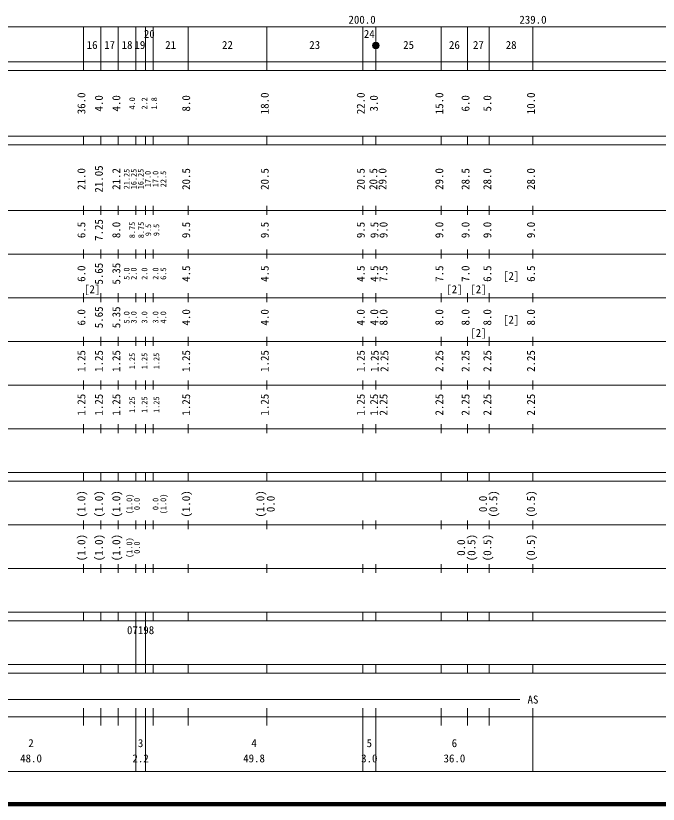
# Model space of a CAD drawing. Units: millimetres on the paper, enlarged 1000 times. Extents: x 40000 to 680000, y 20000 to 380000.
# Drawn here: x 188502 to 335699, y 20000 to 200558 of the extents above; entities that cross this region are included whole.
import ezdxf
from ezdxf.enums import TextEntityAlignment as Align

# ---------------------------------------------------------------- set-up
doc = ezdxf.new("R2010")
doc.units = ezdxf.units.MM
doc.header["$LTSCALE"] = 1000
doc.header["$PDMODE"] = 32
doc.header["$PDSIZE"] = 500
doc.layers.add('M-TTL', color=2, linetype='Continuous', lineweight=140)
doc.layers.add('M-TTL-BAND', color=7, linetype='Continuous', lineweight=13)
doc.styles.add('ＭＳ ゴシック', font='')
doc.styles.get('ＭＳ ゴシック').set_extended_font_data('MS Gothic')

msp = doc.modelspace()

# ---------------------------------------------------------------- linework, layer by layer
at = {"layer": 'M-TTL'}
msp.add_line((40000, 20000), (680000, 20000), dxfattribs=at)
at = {"layer": 'M-TTL-BAND'}
for p, q in [((68000, 198000), (579000, 198000)), ((204000, 188000), (204000, 198000)), ((208000, 188000), (208000, 198000)), ((212000, 188000), (212000, 198000)), ((216000, 188000), (216000, 198000)), ((218200, 188000), (218200, 198000)), ((220000, 188000), (220000, 198000)), ((228000, 188000), (228000, 198000)), ((246000, 188000), (246000, 198000)), ((268000, 188000), (268000, 198000)), ((271000, 188000), (271000, 198000)), ((286000, 188000), (286000, 198000)), ((292000, 188000), (292000, 198000)), ((297000, 188000), (297000, 198000)), ((307000, 188000), (307000, 198000)), ((40000, 190000), (579000, 190000)), ((40000, 188000), (579000, 188000)), ((40000, 173000), (579000, 173000)), ((204000, 171000), (204000, 173000)), ((208000, 171000), (208000, 173000)), ((212000, 171000), (212000, 173000)), ((216000, 171000), (216000, 173000)), ((218200, 171000), (218200, 173000)), ((220000, 171000), (220000, 173000)), ((228000, 171000), (228000, 173000)), ((246000, 171000), (246000, 173000)), ((268000, 171000), (268000, 173000)), ((271000, 171000), (271000, 173000)), ((286000, 171000), (286000, 173000)), ((292000, 171000), (292000, 173000)), ((297000, 171000), (297000, 173000)), ((307000, 171000), (307000, 173000)), ((40000, 171000), (579000, 171000)), ((40000, 156000), (579000, 156000)), ((204000, 155000), (204000, 157000)), ((208000, 155000), (208000, 157000)), ((212000, 155000), (212000, 157000)), ((216000, 155000), (216000, 157000)), ((218200, 155000), (218200, 157000)), ((220000, 155000), (220000, 157000)), ((228000, 155000), (228000, 157000)), ((246000, 155000), (246000, 157000)), ((268000, 155000), (268000, 157000)), ((271000, 155000), (271000, 157000)), ((286000, 155000), (286000, 157000)), ((292000, 155000), (292000, 157000)), ((297000, 155000), (297000, 157000)), ((307000, 155000), (307000, 157000)), ((204000, 145000), (204000, 147000)), ((208000, 145000), (208000, 147000)), ((212000, 145000), (212000, 147000)), ((216000, 145000), (216000, 147000)), ((218200, 145000), (218200, 147000)), ((220000, 145000), (220000, 147000)), ((228000, 145000), (228000, 147000)), ((246000, 145000), (246000, 147000)), ((268000, 145000), (268000, 147000)), ((271000, 145000), (271000, 147000)), ((286000, 145000), (286000, 147000)), ((292000, 145000), (292000, 147000)), ((297000, 145000), (297000, 147000)), ((307000, 145000), (307000, 147000)), ((46000, 146000), (579000, 146000)), ((52000, 136000), (579000, 136000)), ((204000, 135000), (204000, 137000)), ((208000, 135000), (208000, 137000)), ((212000, 135000), (212000, 137000)), ((216000, 135000), (216000, 137000)), ((218200, 135000), (218200, 137000)), ((220000, 135000), (220000, 137000)), ((228000, 135000), (228000, 137000)), ((246000, 135000), (246000, 137000)), ((268000, 135000), (268000, 137000)), ((271000, 135000), (271000, 137000)), ((286000, 135000), (286000, 137000)), ((292000, 135000), (292000, 137000)), ((297000, 135000), (297000, 137000)), ((307000, 135000), (307000, 137000)), ((204000, 125000), (204000, 127000)), ((208000, 125000), (208000, 127000)), ((212000, 125000), (212000, 127000)), ((216000, 125000), (216000, 127000)), ((218200, 125000), (218200, 127000)), ((220000, 125000), (220000, 127000)), ((228000, 125000), (228000, 127000)), ((246000, 125000), (246000, 127000)), ((268000, 125000), (268000, 127000)), ((271000, 125000), (271000, 127000)), ((286000, 125000), (286000, 127000)), ((292000, 125000), (292000, 127000)), ((297000, 125000), (297000, 127000)), ((307000, 125000), (307000, 127000)), ((46000, 126000), (579000, 126000)), ((52000, 116000), (579000, 116000)), ((204000, 115000), (204000, 117000)), ((208000, 115000), (208000, 117000)), ((212000, 115000), (212000, 117000)), ((216000, 115000), (216000, 117000)), ((218200, 115000), (218200, 117000)), ((220000, 115000), (220000, 117000)), ((228000, 115000), (228000, 117000)), ((246000, 115000), (246000, 117000)), ((268000, 115000), (268000, 117000)), ((271000, 115000), (271000, 117000)), ((286000, 115000), (286000, 117000)), ((292000, 115000), (292000, 117000)), ((297000, 115000), (297000, 117000)), ((307000, 115000), (307000, 117000)), ((204000, 105000), (204000, 107000)), ((208000, 105000), (208000, 107000)), ((212000, 105000), (212000, 107000)), ((216000, 105000), (216000, 107000)), ((218200, 105000), (218200, 107000)), ((220000, 105000), (220000, 107000)), ((228000, 105000), (228000, 107000)), ((246000, 105000), (246000, 107000)), ((268000, 105000), (268000, 107000)), ((271000, 105000), (271000, 107000)), ((286000, 105000), (286000, 107000)), ((292000, 105000), (292000, 107000)), ((297000, 105000), (297000, 107000)), ((307000, 105000), (307000, 107000)), ((46000, 106000), (579000, 106000)), ((40000, 96000), (579000, 96000)), ((204000, 94000), (204000, 96000)), ((208000, 94000), (208000, 96000)), ((212000, 94000), (212000, 96000)), ((216000, 94000), (216000, 96000)), ((218200, 94000), (218200, 96000)), ((220000, 94000), (220000, 96000)), ((228000, 94000), (228000, 96000)), ((246000, 94000), (246000, 96000)), ((268000, 94000), (268000, 96000)), ((271000, 94000), (271000, 96000)), ((286000, 94000), (286000, 96000)), ((292000, 94000), (292000, 96000)), ((297000, 94000), (297000, 96000)), ((307000, 94000), (307000, 96000)), ((40000, 94000), (579000, 94000)), ((204000, 83000), (204000, 85000)), ((208000, 83000), (208000, 85000)), ((212000, 83000), (212000, 85000)), ((216000, 83000), (216000, 85000)), ((218200, 83000), (218200, 85000)), ((220000, 83000), (220000, 85000)), ((228000, 83000), (228000, 85000)), ((246000, 83000), (246000, 85000)), ((268000, 83000), (268000, 85000)), ((271000, 83000), (271000, 85000)), ((286000, 83000), (286000, 85000)), ((292000, 83000), (292000, 85000)), ((297000, 83000), (297000, 85000)), ((307000, 83000), (307000, 85000)), ((49000, 84000), (579000, 84000)), ((204000, 73000), (204000, 75000)), ((208000, 73000), (208000, 75000)), ((212000, 73000), (212000, 75000)), ((216000, 73000), (216000, 75000)), ((218200, 73000), (218200, 75000)), ((220000, 73000), (220000, 75000)), ((228000, 73000), (228000, 75000)), ((246000, 73000), (246000, 75000)), ((268000, 73000), (268000, 75000)), ((271000, 73000), (271000, 75000)), ((286000, 73000), (286000, 75000)), ((292000, 73000), (292000, 75000)), ((297000, 73000), (297000, 75000)), ((307000, 73000), (307000, 75000)), ((40000, 74000), (579000, 74000)), ((40000, 64000), (579000, 64000)), ((204000, 62000), (204000, 64000)), ((208000, 62000), (208000, 64000)), ((212000, 62000), (212000, 64000)), ((216000, 62000), (216000, 64000)), ((218200, 62000), (218200, 64000)), ((220000, 62000), (220000, 64000)), ((228000, 62000), (228000, 64000)), ((246000, 62000), (246000, 64000)), ((268000, 62000), (268000, 64000)), ((271000, 62000), (271000, 64000)), ((286000, 62000), (286000, 64000)), ((292000, 62000), (292000, 64000)), ((297000, 62000), (297000, 64000)), ((307000, 62000), (307000, 64000)), ((40000, 62000), (579000, 62000)), ((216000, 52000), (216000, 62000)), ((218200, 52000), (218200, 62000)), ((40000, 52000), (579000, 52000)), ((204000, 50000), (204000, 52000)), ((208000, 50000), (208000, 52000)), ((212000, 50000), (212000, 52000)), ((216000, 50000), (216000, 52000)), ((218200, 50000), (218200, 52000)), ((220000, 50000), (220000, 52000)), ((228000, 50000), (228000, 52000)), ((246000, 50000), (246000, 52000)), ((268000, 50000), (268000, 52000)), ((271000, 50000), (271000, 52000)), ((286000, 50000), (286000, 52000)), ((292000, 50000), (292000, 52000)), ((297000, 50000), (297000, 52000)), ((307000, 50000), (307000, 52000)), ((40000, 50000), (579000, 50000)), ((71000, 44000), (304000, 44000)), ((204000, 38000), (204000, 42000)), ((208000, 38000), (208000, 42000)), ((212000, 38000), (212000, 42000)), ((216000, 27500), (216000, 42000)), ((218200, 27500), (218200, 42000)), ((220000, 38000), (220000, 42000)), ((228000, 38000), (228000, 42000)), ((246000, 38000), (246000, 42000)), ((268000, 27500), (268000, 42000)), ((271000, 27500), (271000, 42000)), ((286000, 38000), (286000, 42000)), ((292000, 38000), (292000, 42000)), ((297000, 38000), (297000, 42000)), ((307000, 27500), (307000, 42000)), ((40000, 40000), (579000, 40000)), ((68000, 27500), (579000, 27500))]:
    msp.add_line(p, q, dxfattribs=at)
for radius in [750, 600, 450, 300, 150, 20]:
    msp.add_circle((271000, 193735), radius, dxfattribs=at)
msp.add_point((271000, 193735), dxfattribs=at)

# ---------------------------------------------------------------- texts
at = {"layer": 'M-TTL-BAND', "style": 'ＭＳ ゴシック'}
for s, p in [('200.0', (267844, 198195)), ('239.0', (307000, 198195)), ('20', (219100, 194928)), ('24', (269500, 194928)), ('16', (206000, 192405)), ('17', (210000, 192405)), ('18', (214000, 192405)), ('19', (216935, 192405)), ('21', (224000, 192405)), ('22', (237000, 192405)), ('23', (257000, 192405)), ('25', (278500, 192405)), ('26', (289000, 192405)), ('27', (294500, 192405)), ('28', (302000, 192405)), ('[2]', (302000, 139500)), ('[2]', (206000, 136462)), ('[2]', (289000, 136462)), ('[2]', (294500, 136462)), ('[2]', (302000, 129500)), ('[2]', (294500, 126462)), ('07198', (217100, 58405)), ('AS', (307000, 42500)), ('2', (192000, 32523)), ('3', (217100, 32523)), ('4', (243100, 32523)), ('5', (269500, 32523)), ('6', (289000, 32523)), ('48.0', (192000, 29033)), ('2.2', (217100, 29033)), ('49.8', (243100, 29033)), ('3.0', (269500, 29033)), ('36.0', (289000, 29033))]:
    msp.add_text(s, height=1833, dxfattribs=at).set_placement(p, align=Align.BOTTOM_CENTER)
for s, height, p in [('36.0', 1833, (205000, 180500)), ('18.0', 1833, (247000, 180500)), ('22.0', 1833, (269000, 180500)), ('15.0', 1833, (287000, 180500)), ('10.0', 1833, (308000, 180500)), ('4.0', 1833, (209000, 180500)), ('4.0', 1833, (213000, 180500)), ('4.0', 1320, (216233, 180500)), ('2.2', 1320, (219041, 180500)), ('1.8', 1320, (221276, 180500)), ('8.0', 1833, (229000, 180500)), ('3.0', 1833, (272000, 180500)), ('6.0', 1833, (293000, 180500)), ('5.0', 1833, (298000, 180500)), ('21.05', 1833, (209000, 163174)), ('21.0', 1833, (205000, 163174)), ('21.2', 1833, (213000, 163174)), ('21.25', 1320, (214955, 163174)), ('16.25', 1320, (216577, 163174)), ('16.25', 1320, (218179, 163174)), ('17.0', 1320, (219806, 163174)), ('17.0', 1320, (221578, 163174)), ('22.5', 1320, (223359, 163174)), ('20.5', 1833, (229000, 163174)), ('20.5', 1833, (247000, 163174)), ('20.5', 1833, (269000, 163174)), ('20.5', 1833, (271879, 163174)), ('29.0', 1833, (273975, 163174)), ('29.0', 1833, (287000, 163174)), ('28.5', 1833, (293000, 163174)), ('28.0', 1833, (298000, 163174)), ('28.0', 1833, (308000, 163174)), ('7.25', 1833, (209000, 151500)), ('6.5', 1833, (205000, 151500)), ('8.0', 1833, (213000, 151500)), ('8.75', 1320, (216233, 151500)), ('8.75', 1320, (218275, 151500)), ('9.5', 1320, (219908, 151500)), ('9.5', 1320, (221765, 151500)), ('9.5', 1833, (229000, 151500)), ('9.5', 1833, (247000, 151500)), ('9.5', 1833, (269000, 151500)), ('9.5', 1833, (272136, 151500)), ('9.0', 1833, (274218, 151500)), ('9.0', 1833, (287000, 151500)), ('9.0', 1833, (293000, 151500)), ('9.0', 1833, (298000, 151500)), ('9.0', 1833, (308000, 151500)), ('6.0', 1833, (205000, 141500)), ('5.65', 1833, (209000, 141500)), ('5.35', 1833, (213000, 141500)), ('5.0', 1320, (214955, 141500)), ('2.0', 1320, (216577, 141500)), ('2.0', 1320, (219037, 141500)), ('2.0', 1320, (221578, 141500)), ('6.5', 1320, (223359, 141500)), ('4.5', 1833, (229000, 141500)), ('4.5', 1833, (247000, 141500)), ('4.5', 1833, (269000, 141500)), ('4.5', 1833, (272108, 141500)), ('7.5', 1833, (274204, 141500)), ('7.5', 1833, (287000, 141500)), ('7.0', 1833, (293000, 141500)), ('6.5', 1833, (298000, 141500)), ('6.5', 1833, (308000, 141500)), ('5.65', 1833, (209000, 131500)), ('5.35', 1833, (213000, 131500)), ('6.0', 1833, (205000, 131500)), ('5.0', 1320, (214955, 131500)), ('3.0', 1320, (216576, 131500)), ('3.0', 1320, (219037, 131500)), ('3.0', 1320, (221578, 131500)), ('4.0', 1320, (223359, 131500)), ('4.0', 1833, (229000, 131500)), ('4.0', 1833, (247000, 131500)), ('4.0', 1833, (269000, 131500)), ('4.0', 1833, (272093, 131500)), ('8.0', 1833, (274211, 131500)), ('8.0', 1833, (287000, 131500)), ('8.0', 1833, (293000, 131500)), ('8.0', 1833, (298000, 131500)), ('8.0', 1833, (308000, 131500)), ('1.25', 1833, (205000, 121500)), ('1.25', 1833, (209000, 121500)), ('1.25', 1833, (213000, 121500)), ('1.25', 1320, (216233, 121500)), ('1.25', 1320, (219037, 121500)), ('1.25', 1320, (221765, 121500)), ('1.25', 1833, (229000, 121500)), ('1.25', 1833, (247000, 121500)), ('1.25', 1833, (269000, 121500)), ('1.25', 1833, (272190, 121500)), ('2.25', 1833, (274415, 121500)), ('2.25', 1833, (287000, 121500)), ('2.25', 1833, (293000, 121500)), ('2.25', 1833, (298000, 121500)), ('2.25', 1833, (308000, 121500)), ('1.25', 1833, (205000, 111500)), ('1.25', 1833, (209000, 111500)), ('1.25', 1833, (213000, 111500)), ('1.25', 1833, (229000, 111500)), ('1.25', 1833, (247000, 111500)), ('1.25', 1833, (269000, 111500)), ('1.25', 1833, (272059, 111500)), ('2.25', 1833, (274208, 111500)), ('2.25', 1833, (287000, 111500)), ('2.25', 1833, (293000, 111500)), ('2.25', 1833, (298000, 111500)), ('2.25', 1833, (308000, 111500)), ('1.25', 1320, (216233, 111500)), ('1.25', 1320, (219037, 111500)), ('1.25', 1320, (221765, 111500)), ('(1.0)', 1833, (205000, 88764)), ('(1.0)', 1833, (209000, 88764)), ('(1.0)', 1833, (213000, 88764)), ('(1.0)', 1320, (215581, 88764)), ('(1.0)', 1320, (223359, 88764)), ('(1.0)', 1833, (229000, 88764)), ('(1.0)', 1833, (246000, 88764)), ('0.0', 1833, (248370, 88764)), ('0.0', 1833, (297000, 88764)), ('(0.5)', 1833, (299370, 88764)), ('(0.5)', 1833, (308000, 88764)), ('0.0', 1320, (217318, 88764)), ('0.0', 1320, (221578, 88764)), ('(1.0)', 1833, (205000, 78764)), ('(1.0)', 1833, (209000, 78764)), ('(1.0)', 1833, (213000, 78764)), ('(0.5)', 1833, (294370, 78764)), ('(0.5)', 1833, (298000, 78764)), ('(0.5)', 1833, (308000, 78764)), ('(1.0)', 1320, (215581, 78764)), ('0.0', 1320, (217318, 78764)), ('0.0', 1833, (292000, 78764))]:
    msp.add_text(s, height=height, rotation=90, dxfattribs=at).set_placement(p, align=Align.BOTTOM_CENTER)

doc.saveas('drawing.dxf')
